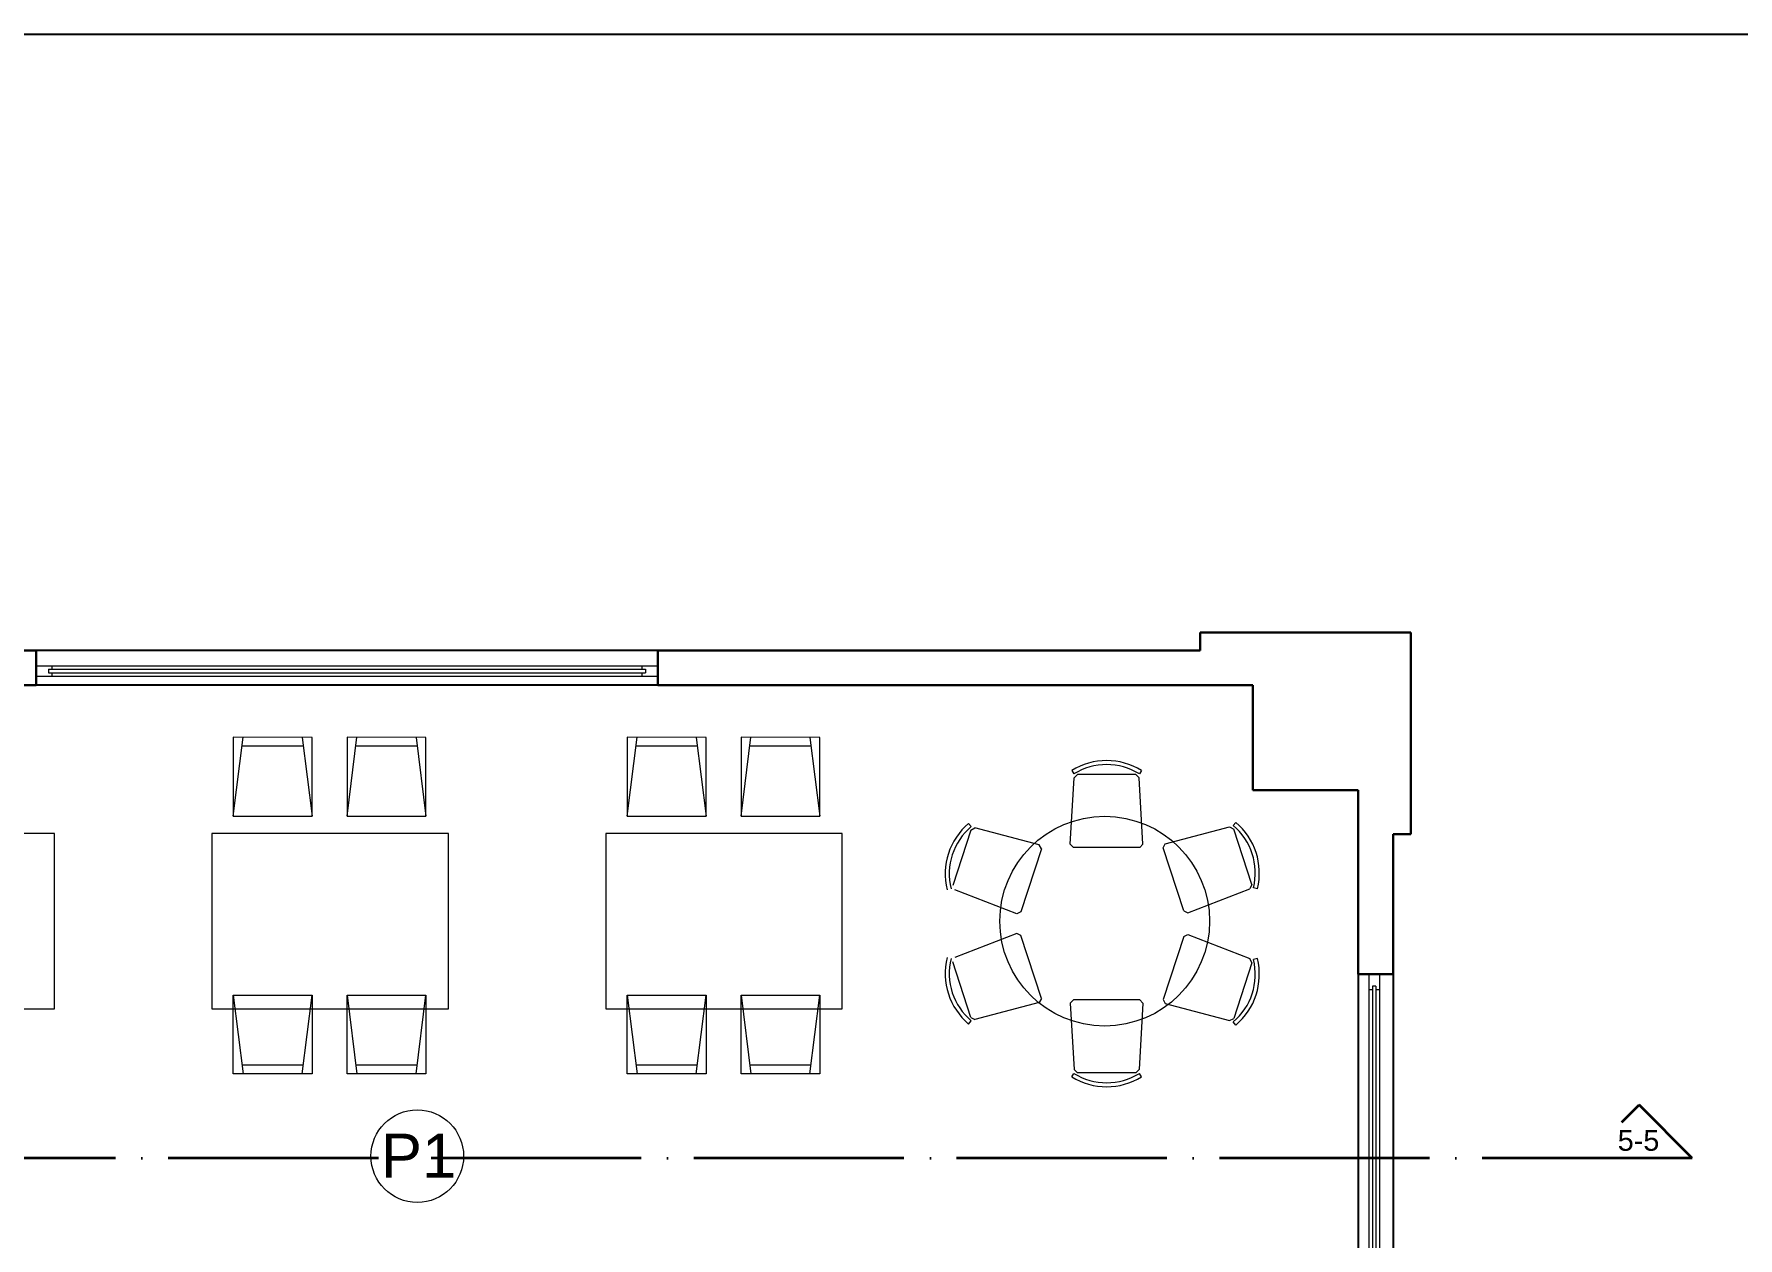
# Model space of a CAD drawing. Header units: centimetres. Extents: x -26724 to 60145, y -23645 to 6771.
# Drawn here: x -10277 to -9304, y 2543 to 3231 of the extents above; entities that cross this region are included whole.
import ezdxf

# ---------------------------------------------------------------- set-up
doc = ezdxf.new("R2010")
doc.units = ezdxf.units.CM
doc.linetypes.add('ACAD_ISO04W100', pattern=[30, 24, -3, 0, -3])
doc.linetypes.add('AUSGEZOGEN', pattern=[0])
doc.layers.add('3.IZGLED 2', color=7, linetype='Continuous', lineweight=9, true_color=0x4a4a4a)
doc.layers.add('IZGLED 2', color=253, linetype='Continuous', lineweight=9, true_color=0x828282)
doc.styles.add('0.12', font='arial.ttf', dxfattribs={"height": 0.12})
doc.styles.add('0.15', font='arial.ttf', dxfattribs={"height": 0.15})

msp = doc.modelspace()

# ---------------------------------------------------------------- linework, layer by layer
msp.add_lwpolyline([(-8072.61, 80.73), (-12527.61, 80.73), (-12527.61, 3230.73), (-8072.61, 3230.73), (-8072.61, 80.73)])
at = {"layer": '3.IZGLED 2', "lineweight": 30}
for p, q in [((-9490.61, 2888.92, 13.5), (-9610.92, 2888.92, 13.5)), ((-9610.92, 2888.92, 13.5), (-9610.92, 2878.67, 13.5)), ((-9490.61, 2773.77, 13.5), (-9490.61, 2888.92, 13.5)), ((-10275.73, 2878.67, 13.5), (-10330.73, 2878.67, 13.5)), ((-10275.73, 2858.89, 13.5), (-10275.73, 2878.67, 13.5)), ((-9610.92, 2878.67, 13.5), (-9920.73, 2878.67, 13.5)), ((-9920.73, 2858.89, 13.5), (-9920.73, 2878.67, 13.5)), ((-10330.73, 2858.89, 13.5), (-10275.73, 2858.89, 13.5)), ((-9920.73, 2858.89, 13.5), (-9580.73, 2858.89, 13.5)), ((-9580.73, 2858.89, 13.5), (-9580.73, 2798.89, 13.5)), ((-9580.73, 2798.89, 13.5), (-9520.73, 2798.89, 13.5)), ((-9520.73, 2798.89, 13.5), (-9520.73, 2693.89, 13.5)), ((-9500.73, 2773.77, 13.5), (-9500.73, 2693.89, 13.5)), ((-9500.73, 2773.77, 13.5), (-9490.61, 2773.77, 13.5)), ((-9500.73, 2693.89, 13.5), (-9520.73, 2693.89, 13.5))]:
    msp.add_line(p, q, dxfattribs=at)
at = {"layer": '3.IZGLED 2', "lineweight": 25, "ltscale": 12}
for p, q in [((-9920.73, 2878.67, 13.5), (-10275.73, 2878.67, 13.5)), ((-9920.73, 2858.89, 13.5), (-10275.73, 2858.89, 13.5)), ((-9520.73, 2693.89, 27), (-9520.73, 2338.89, 27)), ((-9500.73, 2693.89, 27), (-9500.73, 2338.89, 27))]:
    msp.add_line(p, q, dxfattribs=at)
at = {"layer": '3.IZGLED 2'}
for p, q in [((-10275.73, 2870, 13.5), (-9920.73, 2870, 13.5)), ((-10275.73, 2864, 13.5), (-9920.73, 2864, 13.5)), ((-10268.73, 2868, 13.5), (-9927.73, 2868, 13.5)), ((-10268.73, 2868, 13.5), (-10268.73, 2866, 13.5)), ((-10268.73, 2866, 13.5), (-9927.73, 2866, 13.5)), ((-10266.73, 2870, 13.5), (-10266.73, 2868, 13.5)), ((-10266.73, 2866, 13.5), (-10266.73, 2864, 13.5)), ((-9929.73, 2870, 13.5), (-9929.73, 2868, 13.5)), ((-9929.73, 2866, 13.5), (-9929.73, 2864, 13.5)), ((-9927.73, 2868, 13.5), (-9927.73, 2866, 13.5)), ((-9514.51, 2693.89, 27), (-9514.51, 2338.89, 27)), ((-9512.51, 2686.89, 27), (-9512.51, 2345.89, 27)), ((-9510.51, 2686.89, 27), (-9512.51, 2686.89, 27)), ((-9510.51, 2686.89, 27), (-9510.51, 2345.89, 27)), ((-9508.51, 2693.89, 27), (-9508.51, 2338.89, 27)), ((-9512.51, 2684.89, 27), (-9514.51, 2684.89, 27)), ((-9508.51, 2684.89, 27), (-9510.51, 2684.89, 27))]:
    msp.add_line(p, q, dxfattribs=at)
at = {"layer": '3.IZGLED 2', "linetype": 'AUSGEZOGEN', "transparency": 33554687}
for p, q in [((-10163.15, 2784.08, 13.5), (-10157.51, 2829.08, 13.5)), ((-10163.13, 2829.08, 13.5), (-10163.15, 2784.08, 13.5)), ((-10118.13, 2829.06, 13.5), (-10163.13, 2829.08, 13.5)), ((-10163.13, 2829.08, 13.5), (-10163.13, 2829.08, 13.5)), ((-10123.13, 2824.07, 13.5), (-10158.13, 2824.08, 13.5)), ((-10123.76, 2829.07, 13.5), (-10118.15, 2784.06, 13.5)), ((-10118.15, 2784.06, 13.5), (-10118.13, 2829.06, 13.5)), ((-10098.15, 2784.08, 13.5), (-10092.51, 2829.08, 13.5)), ((-10098.13, 2829.08, 13.5), (-10098.15, 2784.08, 13.5)), ((-10053.13, 2829.06, 13.5), (-10098.13, 2829.08, 13.5)), ((-10098.13, 2829.08, 13.5), (-10098.13, 2829.08, 13.5)), ((-10058.13, 2824.07, 13.5), (-10093.13, 2824.08, 13.5)), ((-10058.76, 2829.07, 13.5), (-10053.15, 2784.06, 13.5)), ((-10053.15, 2784.06, 13.5), (-10053.13, 2829.06, 13.5)), ((-9938.15, 2784.08, 13.5), (-9932.51, 2829.08, 13.5)), ((-9938.13, 2829.08, 13.5), (-9938.15, 2784.08, 13.5)), ((-9893.13, 2829.06, 13.5), (-9938.13, 2829.08, 13.5)), ((-9938.13, 2829.08, 13.5), (-9938.13, 2829.08, 13.5)), ((-9898.13, 2824.07, 13.5), (-9933.13, 2824.08, 13.5)), ((-9898.76, 2829.07, 13.5), (-9893.15, 2784.06, 13.5)), ((-9893.15, 2784.06, 13.5), (-9893.13, 2829.06, 13.5)), ((-9873.15, 2784.08, 13.5), (-9867.51, 2829.08, 13.5)), ((-9873.13, 2829.08, 13.5), (-9873.15, 2784.08, 13.5)), ((-9828.13, 2829.06, 13.5), (-9873.13, 2829.08, 13.5)), ((-9873.13, 2829.08, 13.5), (-9873.13, 2829.08, 13.5)), ((-9833.13, 2824.07, 13.5), (-9868.13, 2824.08, 13.5)), ((-9833.76, 2829.07, 13.5), (-9828.15, 2784.06, 13.5)), ((-9828.15, 2784.06, 13.5), (-9828.13, 2829.06, 13.5)), ((-9685.06, 2767.98, 13.5), (-9682.95, 2805.95, 13.5)), ((-9684.25, 2810.11, 13.5), (-9683.03, 2808.14, 13.5)), ((-9682.95, 2805.95, 13.5), (-9681, 2807.8, 13.5)), ((-9647.66, 2807.8, 13.5), (-9681, 2807.8, 13.5)), ((-9647.66, 2807.8, 13.5), (-9645.71, 2805.95, 13.5)), ((-9643.6, 2767.98, 13.5), (-9645.71, 2805.95, 13.5)), ((-9644.4, 2810.11, 13.5), (-9645.62, 2808.14, 13.5)), ((-10163.15, 2784.08, 13.5), (-10118.15, 2784.06, 13.5)), ((-10098.15, 2784.08, 13.5), (-10053.15, 2784.06, 13.5)), ((-9938.15, 2784.08, 13.5), (-9893.15, 2784.06, 13.5)), ((-9873.15, 2784.08, 13.5), (-9828.15, 2784.06, 13.5)), ((-9741.94, 2776.12, 13.5), (-9752.24, 2744.42, 13.5)), ((-9743.13, 2779.94, 13.5), (-9741.63, 2778.17, 13.5)), ((-9741.94, 2776.12, 13.5), (-9739.58, 2777.41, 13.5)), ((-9702.81, 2767.68, 13.5), (-9739.58, 2777.41, 13.5)), ((-9630.84, 2768.26, 13.5), (-9594.07, 2777.99, 13.5)), ((-9594.07, 2777.99, 13.5), (-9591.71, 2776.7, 13.5)), ((-9590.52, 2780.51, 13.5), (-9592.01, 2778.74, 13.5)), ((-9581.41, 2745, 13.5), (-9591.71, 2776.7, 13.5)), ((-9701.6, 2765.45, 13.5), (-9713.33, 2729.34, 13.5)), ((-9701.6, 2765.45, 13.5), (-9702.81, 2767.68, 13.5)), ((-9683.31, 2766.13, 13.5), (-9685.06, 2767.98, 13.5)), ((-9645.35, 2766.13, 13.5), (-9683.31, 2766.13, 13.5)), ((-9645.35, 2766.13, 13.5), (-9643.6, 2767.98, 13.5)), ((-9632.05, 2766.03, 13.5), (-9630.84, 2768.26, 13.5)), ((-9620.32, 2729.92, 13.5), (-9632.05, 2766.03, 13.5)), ((-9581.41, 2745, 13.5), (-9582.57, 2742.57, 13.5)), ((-9715.63, 2728.25, 13.5), (-9751.08, 2741.99, 13.5)), ((-9618.02, 2728.83, 13.5), (-9582.57, 2742.57, 13.5)), ((-9578.2, 2742.6, 13.5), (-9580.45, 2743.16, 13.5)), ((-9713.33, 2729.34, 13.5), (-9715.63, 2728.25, 13.5)), ((-9620.32, 2729.92, 13.5), (-9618.02, 2728.83, 13.5)), ((-9715.63, 2717.02, 13.5), (-9751.08, 2703.28, 13.5)), ((-9713.33, 2715.93, 13.5), (-9715.63, 2717.02, 13.5)), ((-9701.6, 2679.82, 13.5), (-9713.33, 2715.93, 13.5)), ((-9620.32, 2715.35, 13.5), (-9632.05, 2679.25, 13.5)), ((-9620.32, 2715.35, 13.5), (-9618.02, 2716.44, 13.5)), ((-9618.02, 2716.44, 13.5), (-9582.57, 2702.7, 13.5)), ((-9741.94, 2669.15, 13.5), (-9752.24, 2700.85, 13.5)), ((-9581.41, 2700.27, 13.5), (-9591.71, 2668.57, 13.5)), ((-9581.41, 2700.27, 13.5), (-9582.57, 2702.7, 13.5)), ((-9578.2, 2702.67, 13.5), (-9580.45, 2702.11, 13.5)), ((-10163.15, 2681.84, 13.5), (-10118.15, 2681.86, 13.5)), ((-10163.15, 2681.84, 13.5), (-10157.51, 2636.84, 13.5)), ((-10163.13, 2636.84, 13.5), (-10163.15, 2681.84, 13.5)), ((-10123.76, 2636.86, 13.5), (-10118.15, 2681.86, 13.5)), ((-10118.15, 2681.86, 13.5), (-10118.13, 2636.86, 13.5)), ((-10098.15, 2681.84, 13.5), (-10053.15, 2681.86, 13.5)), ((-10098.15, 2681.84, 13.5), (-10092.51, 2636.84, 13.5)), ((-10098.13, 2636.84, 13.5), (-10098.15, 2681.84, 13.5)), ((-10058.76, 2636.86, 13.5), (-10053.15, 2681.86, 13.5)), ((-10053.15, 2681.86, 13.5), (-10053.13, 2636.86, 13.5)), ((-9938.15, 2681.84, 13.5), (-9893.15, 2681.86, 13.5)), ((-9938.15, 2681.84, 13.5), (-9932.51, 2636.84, 13.5)), ((-9938.13, 2636.84, 13.5), (-9938.15, 2681.84, 13.5)), ((-9898.76, 2636.86, 13.5), (-9893.15, 2681.86, 13.5)), ((-9893.15, 2681.86, 13.5), (-9893.13, 2636.86, 13.5)), ((-9873.15, 2681.84, 13.5), (-9828.15, 2681.86, 13.5)), ((-9873.15, 2681.84, 13.5), (-9867.51, 2636.84, 13.5)), ((-9873.13, 2636.84, 13.5), (-9873.15, 2681.84, 13.5)), ((-9833.76, 2636.86, 13.5), (-9828.15, 2681.86, 13.5)), ((-9828.15, 2681.86, 13.5), (-9828.13, 2636.86, 13.5)), ((-9702.81, 2677.59, 13.5), (-9739.58, 2667.86, 13.5)), ((-9701.6, 2679.82, 13.5), (-9702.81, 2677.59, 13.5)), ((-9683.31, 2679.14, 13.5), (-9685.06, 2677.29, 13.5)), ((-9685.06, 2677.29, 13.5), (-9682.95, 2639.32, 13.5)), ((-9645.35, 2679.14, 13.5), (-9683.31, 2679.14, 13.5)), ((-9643.6, 2677.29, 13.5), (-9645.71, 2639.32, 13.5)), ((-9645.35, 2679.14, 13.5), (-9643.6, 2677.29, 13.5)), ((-9632.05, 2679.25, 13.5), (-9630.84, 2677.01, 13.5)), ((-9630.84, 2677.01, 13.5), (-9594.07, 2667.28, 13.5)), ((-9743.13, 2665.33, 13.5), (-9741.63, 2667.1, 13.5)), ((-9741.94, 2669.15, 13.5), (-9739.58, 2667.86, 13.5)), ((-9594.07, 2667.28, 13.5), (-9591.71, 2668.57, 13.5)), ((-9590.52, 2664.76, 13.5), (-9592.01, 2666.53, 13.5)), ((-10123.13, 2641.86, 13.5), (-10158.13, 2641.84, 13.5)), ((-10058.13, 2641.86, 13.5), (-10093.13, 2641.84, 13.5)), ((-9898.13, 2641.86, 13.5), (-9933.13, 2641.84, 13.5)), ((-9833.13, 2641.86, 13.5), (-9868.13, 2641.84, 13.5)), ((-9682.95, 2639.32, 13.5), (-9681, 2637.47, 13.5)), ((-9647.66, 2637.47, 13.5), (-9681, 2637.47, 13.5)), ((-9647.66, 2637.47, 13.5), (-9645.71, 2639.32, 13.5)), ((-10118.13, 2636.86, 13.5), (-10163.13, 2636.84, 13.5)), ((-10163.13, 2636.84, 13.5), (-10163.13, 2636.84, 13.5)), ((-10053.13, 2636.86, 13.5), (-10098.13, 2636.84, 13.5)), ((-10098.13, 2636.84, 13.5), (-10098.13, 2636.84, 13.5)), ((-9893.13, 2636.86, 13.5), (-9938.13, 2636.84, 13.5)), ((-9938.13, 2636.84, 13.5), (-9938.13, 2636.84, 13.5)), ((-9828.13, 2636.86, 13.5), (-9873.13, 2636.84, 13.5)), ((-9873.13, 2636.84, 13.5), (-9873.13, 2636.84, 13.5)), ((-9684.25, 2635.16, 13.5), (-9683.03, 2637.13, 13.5)), ((-9644.4, 2635.16, 13.5), (-9645.62, 2637.13, 13.5))]:
    msp.add_line(p, q, dxfattribs=at)
at = {"layer": '3.IZGLED 2', "elevation": 13.5}
for points in [[(-10265.32, 2674.08), (-10265.32, 2774.08), (-10400.32, 2774.08), (-10400.32, 2674.08), (-10265.32, 2674.08)], [(-10040.32, 2674.08), (-10040.32, 2774.08), (-10175.32, 2774.08), (-10175.32, 2674.08), (-10040.32, 2674.08)], [(-9815.32, 2674.08), (-9815.32, 2774.08), (-9950.32, 2774.08), (-9950.32, 2674.08), (-9815.32, 2674.08)]]:
    msp.add_lwpolyline(points, dxfattribs=at)
at = {"layer": '3.IZGLED 2', "linetype": 'AUSGEZOGEN', "transparency": 33554687}
msp.add_circle((-9665.44, 2724.08, 13.5), 59.9, dxfattribs=at)
at = {"layer": '3.IZGLED 2'}
msp.add_circle((-10058.06, 2589.86), 26.45, dxfattribs=at)
at = {"layer": '3.IZGLED 2', "linetype": 'AUSGEZOGEN', "transparency": 33554687}
for centre, radius, start, end in [((-9664.32, 2777.97, 13.5), 37.82, 58.19737, 121.80263), ((-9664.32, 2777.97, 13.5), 35.5, 58.19737, 121.80263), ((-9718.72, 2751.06, 13.5), 37.82, 130.19737, 193.80263), ((-9718.72, 2751.06, 13.5), 35.5, 130.19737, 193.80263), ((-9614.93, 2751.63, 13.5), 35.5, 346.19737, 49.80263), ((-9614.93, 2751.63, 13.5), 37.82, 346.19737, 49.80263), ((-9718.72, 2694.21, 13.5), 37.82, 166.19737, 229.80263), ((-9718.72, 2694.21, 13.5), 35.5, 166.19737, 229.80263), ((-9614.93, 2693.64, 13.5), 35.5, 310.19737, 13.80263), ((-9614.93, 2693.64, 13.5), 37.82, 310.19737, 13.80263), ((-9664.32, 2667.3, 13.5), 37.82, 238.19737, 301.80263), ((-9664.32, 2667.3, 13.5), 35.5, 238.19737, 301.80263)]:
    msp.add_arc(centre, radius, start, end, dxfattribs=at)
at = {"layer": 'IZGLED 2', "color": 32, "lineweight": 35}
for p in [(-9370.02, 2609.36), (-9329.8, 2588.67)]:
    msp.add_line(p, (-9360.25, 2619.13), dxfattribs=at)
at = {"layer": 'IZGLED 2', "color": 32, "linetype": 'ACAD_ISO04W100', "lineweight": 35, "ltscale": 5}
msp.add_line((-9329.8, 2588.67), (-11182.08, 2588.67), dxfattribs=at)

# ---------------------------------------------------------------- texts
at = {"layer": '3.IZGLED 2', "style": '0.12'}
msp.add_text('P1', height=25.2, dxfattribs=at).set_placement((-10078.85, 2577.51, 13.5))
at = {"layer": 'IZGLED 2', "color": 32, "style": '0.15'}
msp.add_text('5-5', height=11.788, dxfattribs=at).set_placement((-9372.42, 2592.94))

doc.saveas('drawing.dxf')
